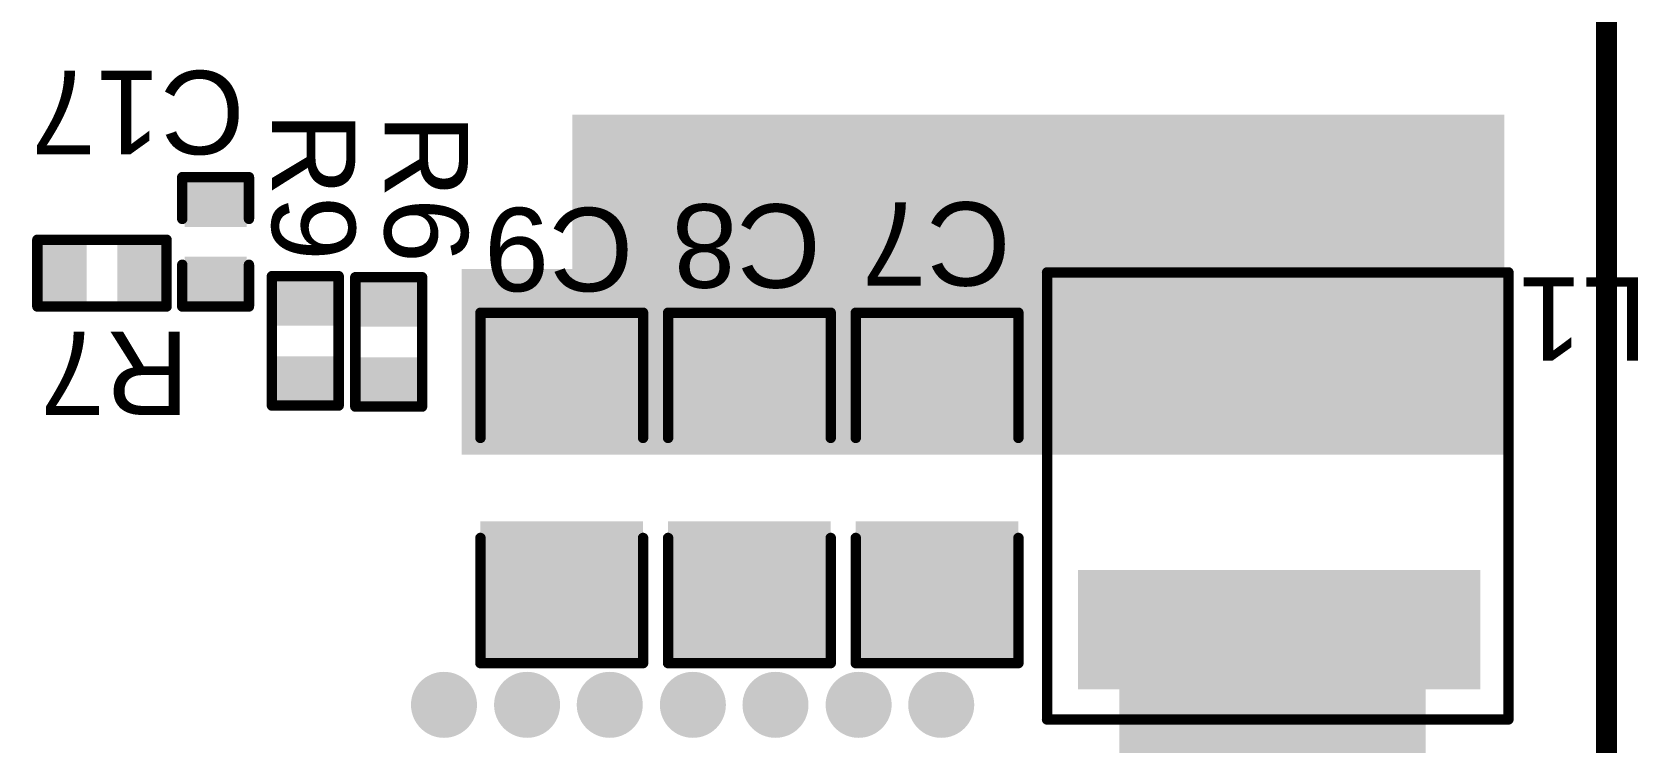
# Model space of a CAD drawing. Header units: inches. Extents: x 0 to 5376, y 0 to 5416.
# Drawn here: x 10.67 to 30.23, y 124.89 to 133.54 of the extents above; entities that cross this region are included whole.
import ezdxf

# ---------------------------------------------------------------- set-up
doc = ezdxf.new("R2010")
doc.units = ezdxf.units.IN
for name, color, linetype in [('Board Outline', 216, 'Continuous'), ('Bottom Layer', 5, 'Continuous'), ('Bottom Solder', 6, 'Continuous'), ('Layer 1', 16, 'Continuous'), ('Layer 2', 76, 'Continuous'), ('Top Layer', 1, 'Continuous'), ('Top Overlay', 2, 'Continuous'), ('Top Paste', 8, 'Continuous'), ('Top Solder', 216, 'Continuous'), ('Via Holes', 16, 'Continuous')]:
    doc.layers.add(name, color=color, linetype=linetype)
doc.styles.add('Arial', font='', dxfattribs={"height": 0.2})
doc.styles.get('Arial').set_extended_font_data('Arial')

msp = doc.modelspace()

# ---------------------------------------------------------------- hatches: boundary and pattern name
at = {"layer": 'Bottom Layer'}
msp.add_hatch(color=5, dxfattribs=at).paths.add_polyline_path([(19.863, 132.512), (19.863, 130.429), (28.55, 130.429), (28.55, 132.512)])
h = msp.add_hatch(color=5, dxfattribs=at)
edge = h.paths.add_edge_path()
edge.add_arc((20.678, 131.026), 0.3, 0, 360)
h = msp.add_hatch(color=5, dxfattribs=at)
edge = h.paths.add_edge_path()
edge.add_arc((23.882, 131.026), 0.3, 0, 360)
h = msp.add_hatch(color=5, dxfattribs=at)
edge = h.paths.add_edge_path()
edge.add_arc((24.941, 131.026), 0.3, 0, 360)
h = msp.add_hatch(color=5, dxfattribs=at)
edge = h.paths.add_edge_path()
edge.add_arc((26, 131.026), 0.3, 0, 360)
h = msp.add_hatch(color=5, dxfattribs=at)
edge = h.paths.add_edge_path()
edge.add_arc((27.059, 131.026), 0.3, 0, 360)
h = msp.add_hatch(color=5, dxfattribs=at)
edge = h.paths.add_edge_path()
edge.add_arc((28.118, 131.026), 0.3, 0, 360)
h = msp.add_hatch(color=5, dxfattribs=at)
edge = h.paths.add_edge_path()
edge.add_arc((15.685, 125.349), 0.3, 0, 360)
h = msp.add_hatch(color=5, dxfattribs=at)
edge = h.paths.add_edge_path()
edge.add_arc((16.697, 125.349), 0.3, 0, 360)
h = msp.add_hatch(color=5, dxfattribs=at)
edge = h.paths.add_edge_path()
edge.add_arc((17.704, 125.349), 0.3, 0, 360)
h = msp.add_hatch(color=5, dxfattribs=at)
edge = h.paths.add_edge_path()
edge.add_arc((18.717, 125.349), 0.3, 0, 360)
h = msp.add_hatch(color=5, dxfattribs=at)
edge = h.paths.add_edge_path()
edge.add_arc((19.723, 125.349), 0.3, 0, 360)
h = msp.add_hatch(color=5, dxfattribs=at)
edge = h.paths.add_edge_path()
edge.add_arc((20.736, 125.349), 0.3, 0, 360)
h = msp.add_hatch(color=5, dxfattribs=at)
edge = h.paths.add_edge_path()
edge.add_arc((21.742, 125.349), 0.3, 0, 360)
at = {"layer": 'Bottom Solder'}
h = msp.add_hatch(color=6, dxfattribs=at)
edge = h.paths.add_edge_path()
edge.add_arc((20.678, 131.026), 0.402, 0, 360)
h = msp.add_hatch(color=6, dxfattribs=at)
edge = h.paths.add_edge_path()
edge.add_arc((23.882, 131.026), 0.402, 0, 360)
h = msp.add_hatch(color=6, dxfattribs=at)
edge = h.paths.add_edge_path()
edge.add_arc((24.941, 131.026), 0.402, 0, 360)
h = msp.add_hatch(color=6, dxfattribs=at)
edge = h.paths.add_edge_path()
edge.add_arc((26, 131.026), 0.402, 0, 360)
h = msp.add_hatch(color=6, dxfattribs=at)
edge = h.paths.add_edge_path()
edge.add_arc((27.059, 131.026), 0.402, 0, 360)
h = msp.add_hatch(color=6, dxfattribs=at)
edge = h.paths.add_edge_path()
edge.add_arc((28.118, 131.026), 0.402, 0, 360)
h = msp.add_hatch(color=6, dxfattribs=at)
edge = h.paths.add_edge_path()
edge.add_arc((15.685, 125.349), 0.402, 0, 360)
h = msp.add_hatch(color=6, dxfattribs=at)
edge = h.paths.add_edge_path()
edge.add_arc((16.697, 125.349), 0.402, 0, 360)
h = msp.add_hatch(color=6, dxfattribs=at)
edge = h.paths.add_edge_path()
edge.add_arc((17.704, 125.349), 0.402, 0, 360)
h = msp.add_hatch(color=6, dxfattribs=at)
edge = h.paths.add_edge_path()
edge.add_arc((18.717, 125.349), 0.402, 0, 360)
h = msp.add_hatch(color=6, dxfattribs=at)
edge = h.paths.add_edge_path()
edge.add_arc((19.723, 125.349), 0.402, 0, 360)
h = msp.add_hatch(color=6, dxfattribs=at)
edge = h.paths.add_edge_path()
edge.add_arc((20.736, 125.349), 0.402, 0, 360)
h = msp.add_hatch(color=6, dxfattribs=at)
edge = h.paths.add_edge_path()
edge.add_arc((21.742, 125.349), 0.402, 0, 360)
at = {"layer": 'Layer 1'}
h = msp.add_hatch(color=16, dxfattribs=at)
edge = h.paths.add_edge_path()
edge.add_arc((20.678, 131.026), 0.3, 0, 360)
h = msp.add_hatch(color=16, dxfattribs=at)
edge = h.paths.add_edge_path()
edge.add_arc((23.882, 131.026), 0.3, 0, 360)
h = msp.add_hatch(color=16, dxfattribs=at)
edge = h.paths.add_edge_path()
edge.add_arc((24.941, 131.026), 0.3, 0, 360)
h = msp.add_hatch(color=16, dxfattribs=at)
edge = h.paths.add_edge_path()
edge.add_arc((26, 131.026), 0.3, 0, 360)
h = msp.add_hatch(color=16, dxfattribs=at)
edge = h.paths.add_edge_path()
edge.add_arc((27.059, 131.026), 0.3, 0, 360)
h = msp.add_hatch(color=16, dxfattribs=at)
edge = h.paths.add_edge_path()
edge.add_arc((28.118, 131.026), 0.3, 0, 360)
h = msp.add_hatch(color=16, dxfattribs=at)
edge = h.paths.add_edge_path()
edge.add_arc((15.685, 125.349), 0.3, 0, 360)
h = msp.add_hatch(color=16, dxfattribs=at)
edge = h.paths.add_edge_path()
edge.add_arc((16.697, 125.349), 0.3, 0, 360)
h = msp.add_hatch(color=16, dxfattribs=at)
edge = h.paths.add_edge_path()
edge.add_arc((17.704, 125.349), 0.3, 0, 360)
h = msp.add_hatch(color=16, dxfattribs=at)
edge = h.paths.add_edge_path()
edge.add_arc((18.717, 125.349), 0.3, 0, 360)
h = msp.add_hatch(color=16, dxfattribs=at)
edge = h.paths.add_edge_path()
edge.add_arc((19.723, 125.349), 0.3, 0, 360)
h = msp.add_hatch(color=16, dxfattribs=at)
edge = h.paths.add_edge_path()
edge.add_arc((20.736, 125.349), 0.3, 0, 360)
h = msp.add_hatch(color=16, dxfattribs=at)
edge = h.paths.add_edge_path()
edge.add_arc((21.742, 125.349), 0.3, 0, 360)
at = {"layer": 'Layer 2'}
h = msp.add_hatch(color=76, dxfattribs=at)
edge = h.paths.add_edge_path()
edge.add_arc((20.678, 131.026), 0.3, 0, 360)
h = msp.add_hatch(color=76, dxfattribs=at)
edge = h.paths.add_edge_path()
edge.add_arc((23.882, 131.026), 0.3, 0, 360)
h = msp.add_hatch(color=76, dxfattribs=at)
edge = h.paths.add_edge_path()
edge.add_arc((24.941, 131.026), 0.3, 0, 360)
h = msp.add_hatch(color=76, dxfattribs=at)
edge = h.paths.add_edge_path()
edge.add_arc((26, 131.026), 0.3, 0, 360)
h = msp.add_hatch(color=76, dxfattribs=at)
edge = h.paths.add_edge_path()
edge.add_arc((27.059, 131.026), 0.3, 0, 360)
h = msp.add_hatch(color=76, dxfattribs=at)
edge = h.paths.add_edge_path()
edge.add_arc((28.118, 131.026), 0.3, 0, 360)
h = msp.add_hatch(color=76, dxfattribs=at)
edge = h.paths.add_edge_path()
edge.add_arc((15.685, 125.349), 0.3, 0, 360)
h = msp.add_hatch(color=76, dxfattribs=at)
edge = h.paths.add_edge_path()
edge.add_arc((16.697, 125.349), 0.3, 0, 360)
h = msp.add_hatch(color=76, dxfattribs=at)
edge = h.paths.add_edge_path()
edge.add_arc((17.704, 125.349), 0.3, 0, 360)
h = msp.add_hatch(color=76, dxfattribs=at)
edge = h.paths.add_edge_path()
edge.add_arc((18.717, 125.349), 0.3, 0, 360)
h = msp.add_hatch(color=76, dxfattribs=at)
edge = h.paths.add_edge_path()
edge.add_arc((19.723, 125.349), 0.3, 0, 360)
h = msp.add_hatch(color=76, dxfattribs=at)
edge = h.paths.add_edge_path()
edge.add_arc((20.736, 125.349), 0.3, 0, 360)
h = msp.add_hatch(color=76, dxfattribs=at)
edge = h.paths.add_edge_path()
edge.add_arc((21.742, 125.349), 0.3, 0, 360)
at = {"layer": 'Top Layer'}
for points in [[(28.6, 132.537), (17.247, 132.537), (17.247, 128.88), (28.6, 128.88)], [(12.586, 131.686), (13.221, 131.686), (13.221, 131.229), (12.586, 131.229)], [(11.278, 130.924), (11.278, 130.289), (10.82, 130.289), (10.82, 130.924)], [(12.217, 130.924), (12.217, 130.289), (11.76, 130.289), (11.76, 130.924)], [(12.586, 130.746), (13.221, 130.746), (13.221, 130.289), (12.586, 130.289)], [(13.678, 130.48), (14.313, 130.48), (14.313, 130.023), (13.678, 130.023)], [(15.329, 130.01), (14.694, 130.01), (14.694, 130.467), (15.329, 130.467)], [(28.6, 130.658), (15.9, 130.658), (15.9, 128.397), (28.6, 128.397)], [(23.507, 128.888), (23.507, 130.138), (28.207, 130.138), (28.207, 128.888)], [(16.231, 128.499), (16.231, 130.023), (18.009, 130.023), (18.009, 128.499)], [(18.517, 128.499), (18.517, 130.023), (20.295, 130.023), (20.295, 128.499)], [(20.803, 128.499), (20.803, 130.023), (22.581, 130.023), (22.581, 128.499)], [(13.678, 129.54), (14.313, 129.54), (14.313, 129.083), (13.678, 129.083)], [(15.329, 129.07), (14.694, 129.07), (14.694, 129.527), (15.329, 129.527)], [(16.231, 125.959), (16.231, 127.483), (18.009, 127.483), (18.009, 125.959)], [(18.517, 125.959), (18.517, 127.483), (20.295, 127.483), (20.295, 125.959)], [(20.803, 125.959), (20.803, 127.483), (22.581, 127.483), (22.581, 125.959)], [(23.507, 125.638), (23.507, 126.888), (28.207, 126.888), (28.207, 125.638)], [(26.704, 120.32), (26.704, 126.797), (23.911, 126.797), (23.911, 120.32)], [(27.643, 120.32), (27.643, 126.781), (24.257, 126.781), (24.257, 120.32)]]:
    msp.add_hatch(color=1, dxfattribs=at).paths.add_polyline_path(points)
h = msp.add_hatch(color=1, dxfattribs=at)
edge = h.paths.add_edge_path()
edge.add_arc((20.678, 131.026), 0.3, 0, 360)
h = msp.add_hatch(color=1, dxfattribs=at)
edge = h.paths.add_edge_path()
edge.add_arc((23.882, 131.026), 0.3, 0, 360)
h = msp.add_hatch(color=1, dxfattribs=at)
edge = h.paths.add_edge_path()
edge.add_arc((24.941, 131.026), 0.3, 0, 360)
h = msp.add_hatch(color=1, dxfattribs=at)
edge = h.paths.add_edge_path()
edge.add_arc((26, 131.026), 0.3, 0, 360)
h = msp.add_hatch(color=1, dxfattribs=at)
edge = h.paths.add_edge_path()
edge.add_arc((27.059, 131.026), 0.3, 0, 360)
h = msp.add_hatch(color=1, dxfattribs=at)
edge = h.paths.add_edge_path()
edge.add_arc((28.118, 131.026), 0.3, 0, 360)
h = msp.add_hatch(color=1, dxfattribs=at)
edge = h.paths.add_edge_path()
edge.add_arc((15.685, 125.349), 0.3, 0, 360)
h = msp.add_hatch(color=1, dxfattribs=at)
edge = h.paths.add_edge_path()
edge.add_arc((16.697, 125.349), 0.3, 0, 360)
h = msp.add_hatch(color=1, dxfattribs=at)
edge = h.paths.add_edge_path()
edge.add_arc((17.704, 125.349), 0.3, 0, 360)
h = msp.add_hatch(color=1, dxfattribs=at)
edge = h.paths.add_edge_path()
edge.add_arc((18.717, 125.349), 0.3, 0, 360)
h = msp.add_hatch(color=1, dxfattribs=at)
edge = h.paths.add_edge_path()
edge.add_arc((19.723, 125.349), 0.3, 0, 360)
h = msp.add_hatch(color=1, dxfattribs=at)
edge = h.paths.add_edge_path()
edge.add_arc((20.736, 125.349), 0.3, 0, 360)
h = msp.add_hatch(color=1, dxfattribs=at)
edge = h.paths.add_edge_path()
edge.add_arc((21.742, 125.349), 0.3, 0, 360)
at = {"layer": 'Top Paste'}
for points in [[(12.586, 131.686), (13.221, 131.686), (13.221, 131.229), (12.586, 131.229)], [(11.278, 130.924), (11.278, 130.289), (10.82, 130.289), (10.82, 130.924)], [(12.217, 130.924), (12.217, 130.289), (11.76, 130.289), (11.76, 130.924)], [(12.586, 130.746), (13.221, 130.746), (13.221, 130.289), (12.586, 130.289)], [(13.678, 130.48), (14.313, 130.48), (14.313, 130.023), (13.678, 130.023)], [(15.329, 130.01), (14.694, 130.01), (14.694, 130.467), (15.329, 130.467)], [(23.507, 128.888), (23.507, 130.138), (28.207, 130.138), (28.207, 128.888)], [(16.231, 128.499), (16.231, 130.023), (18.009, 130.023), (18.009, 128.499)], [(18.517, 128.499), (18.517, 130.023), (20.295, 130.023), (20.295, 128.499)], [(20.803, 128.499), (20.803, 130.023), (22.581, 130.023), (22.581, 128.499)], [(13.678, 129.54), (14.313, 129.54), (14.313, 129.083), (13.678, 129.083)], [(15.329, 129.07), (14.694, 129.07), (14.694, 129.527), (15.329, 129.527)], [(16.231, 125.959), (16.231, 127.483), (18.009, 127.483), (18.009, 125.959)], [(18.517, 125.959), (18.517, 127.483), (20.295, 127.483), (20.295, 125.959)], [(20.803, 125.959), (20.803, 127.483), (22.581, 127.483), (22.581, 125.959)], [(23.507, 125.638), (23.507, 126.888), (28.207, 126.888), (28.207, 125.638)]]:
    msp.add_hatch(color=8, dxfattribs=at).paths.add_polyline_path(points)
at = {"layer": 'Top Solder'}
for points in [[(12.526, 131.746), (13.281, 131.746), (13.281, 131.169), (12.526, 131.169)], [(11.333, 130.979), (11.333, 130.234), (10.765, 130.234), (10.765, 130.979)], [(12.272, 130.979), (12.272, 130.234), (11.705, 130.234), (11.705, 130.979)], [(12.526, 130.806), (13.281, 130.806), (13.281, 130.229), (12.526, 130.229)], [(13.623, 130.535), (14.368, 130.535), (14.368, 129.968), (13.623, 129.968)], [(15.384, 129.955), (14.639, 129.955), (14.639, 130.522), (15.384, 130.522)], [(16.129, 128.397), (16.129, 130.124), (18.11, 130.124), (18.11, 128.397)], [(18.415, 128.397), (18.415, 130.124), (20.396, 130.124), (20.396, 128.397)], [(20.701, 128.397), (20.701, 130.124), (22.682, 130.124), (22.682, 128.397)], [(23.406, 128.787), (23.406, 130.24), (28.309, 130.24), (28.309, 128.787)], [(13.623, 129.595), (14.368, 129.595), (14.368, 129.028), (13.623, 129.028)], [(15.384, 129.015), (14.639, 129.015), (14.639, 129.582), (15.384, 129.582)], [(16.129, 125.857), (16.129, 127.584), (18.11, 127.584), (18.11, 125.857)], [(18.415, 125.857), (18.415, 127.584), (20.396, 127.584), (20.396, 125.857)], [(20.701, 125.857), (20.701, 127.584), (22.682, 127.584), (22.682, 125.857)], [(23.406, 125.537), (23.406, 126.99), (28.309, 126.99), (28.309, 125.537)]]:
    msp.add_hatch(color=216, dxfattribs=at).paths.add_polyline_path(points)
h = msp.add_hatch(color=216, dxfattribs=at)
edge = h.paths.add_edge_path()
edge.add_arc((20.678, 131.026), 0.402, 0, 360)
h = msp.add_hatch(color=216, dxfattribs=at)
edge = h.paths.add_edge_path()
edge.add_arc((23.882, 131.026), 0.402, 0, 360)
h = msp.add_hatch(color=216, dxfattribs=at)
edge = h.paths.add_edge_path()
edge.add_arc((24.941, 131.026), 0.402, 0, 360)
h = msp.add_hatch(color=216, dxfattribs=at)
edge = h.paths.add_edge_path()
edge.add_arc((26, 131.026), 0.402, 0, 360)
h = msp.add_hatch(color=216, dxfattribs=at)
edge = h.paths.add_edge_path()
edge.add_arc((27.059, 131.026), 0.402, 0, 360)
h = msp.add_hatch(color=216, dxfattribs=at)
edge = h.paths.add_edge_path()
edge.add_arc((28.118, 131.026), 0.402, 0, 360)
h = msp.add_hatch(color=216, dxfattribs=at)
edge = h.paths.add_edge_path()
edge.add_arc((15.685, 125.349), 0.402, 0, 360)
h = msp.add_hatch(color=216, dxfattribs=at)
edge = h.paths.add_edge_path()
edge.add_arc((16.697, 125.349), 0.402, 0, 360)
h = msp.add_hatch(color=216, dxfattribs=at)
edge = h.paths.add_edge_path()
edge.add_arc((17.704, 125.349), 0.402, 0, 360)
h = msp.add_hatch(color=216, dxfattribs=at)
edge = h.paths.add_edge_path()
edge.add_arc((18.717, 125.349), 0.402, 0, 360)
h = msp.add_hatch(color=216, dxfattribs=at)
edge = h.paths.add_edge_path()
edge.add_arc((19.723, 125.349), 0.402, 0, 360)
h = msp.add_hatch(color=216, dxfattribs=at)
edge = h.paths.add_edge_path()
edge.add_arc((20.736, 125.349), 0.402, 0, 360)
h = msp.add_hatch(color=216, dxfattribs=at)
edge = h.paths.add_edge_path()
edge.add_arc((21.742, 125.349), 0.402, 0, 360)
at = {"layer": 'Via Holes'}
h = msp.add_hatch(color=7, dxfattribs=at)
edge = h.paths.add_edge_path()
edge.add_arc((20.678, 131.026), 0.15, 0, 360)
h = msp.add_hatch(color=7, dxfattribs=at)
edge = h.paths.add_edge_path()
edge.add_arc((23.882, 131.026), 0.15, 0, 360)
h = msp.add_hatch(color=7, dxfattribs=at)
edge = h.paths.add_edge_path()
edge.add_arc((24.941, 131.026), 0.15, 0, 360)
h = msp.add_hatch(color=7, dxfattribs=at)
edge = h.paths.add_edge_path()
edge.add_arc((26, 131.026), 0.15, 0, 360)
h = msp.add_hatch(color=7, dxfattribs=at)
edge = h.paths.add_edge_path()
edge.add_arc((27.059, 131.026), 0.15, 0, 360)
h = msp.add_hatch(color=7, dxfattribs=at)
edge = h.paths.add_edge_path()
edge.add_arc((28.118, 131.026), 0.15, 0, 360)
h = msp.add_hatch(color=7, dxfattribs=at)
edge = h.paths.add_edge_path()
edge.add_arc((15.685, 125.349), 0.15, 0, 360)
h = msp.add_hatch(color=7, dxfattribs=at)
edge = h.paths.add_edge_path()
edge.add_arc((16.697, 125.349), 0.15, 0, 360)
h = msp.add_hatch(color=7, dxfattribs=at)
edge = h.paths.add_edge_path()
edge.add_arc((17.704, 125.349), 0.15, 0, 360)
h = msp.add_hatch(color=7, dxfattribs=at)
edge = h.paths.add_edge_path()
edge.add_arc((18.717, 125.349), 0.15, 0, 360)
h = msp.add_hatch(color=7, dxfattribs=at)
edge = h.paths.add_edge_path()
edge.add_arc((19.723, 125.349), 0.15, 0, 360)
h = msp.add_hatch(color=7, dxfattribs=at)
edge = h.paths.add_edge_path()
edge.add_arc((20.736, 125.349), 0.15, 0, 360)
h = msp.add_hatch(color=7, dxfattribs=at)
edge = h.paths.add_edge_path()
edge.add_arc((21.742, 125.349), 0.15, 0, 360)

# ---------------------------------------------------------------- linework, layer by layer
at = {"layer": 'Board Outline', "const_width": 0.254}
msp.add_lwpolyline([(29.845, 0), (29.845, 159.131)], dxfattribs=at)
at = {"layer": 'Top Overlay'}
for points, const_width in [([(12.497, 131.775), (13.31, 131.775)], 0.127), ([(12.497, 131.267), (12.497, 131.775)], 0.127), ([(13.31, 131.267), (13.31, 131.775)], 0.127), ([(10.732, 130.2), (10.732, 131.013)], 0.127), ([(10.732, 131.013), (12.306, 131.013)], 0.127), ([(12.306, 130.2), (12.306, 131.013)], 0.127), ([(10.706, 131.039), (12.332, 131.039)], 0.00323), ([(12.497, 130.2), (12.497, 130.708)], 0.127), ([(13.31, 130.2), (13.31, 130.708)], 0.127), ([(23.031, 125.171), (23.031, 130.615)], 0.127), ([(23.031, 130.615), (28.651, 130.615)], 0.127), ([(28.651, 125.171), (28.651, 130.615)], 0.127), ([(13.589, 130.569), (14.402, 130.569)], 0.127), ([(13.589, 128.994), (13.589, 130.569)], 0.127), ([(13.564, 128.969), (13.564, 130.594)], 0.00323), ([(14.402, 128.994), (14.402, 130.569)], 0.127), ([(14.605, 128.981), (14.605, 130.556)], 0.127), ([(14.605, 130.556), (15.418, 130.556)], 0.127), ([(15.418, 128.981), (15.418, 130.556)], 0.127), ([(15.443, 128.956), (15.443, 130.581)], 0.00323), ([(10.732, 130.2), (12.306, 130.2)], 0.127), ([(12.497, 130.2), (13.31, 130.2)], 0.127), ([(16.129, 128.6), (16.129, 130.124)], 0.127), ([(16.129, 130.124), (18.11, 130.124)], 0.127), ([(18.11, 128.6), (18.11, 130.124)], 0.127), ([(18.415, 128.6), (18.415, 130.124)], 0.127), ([(18.415, 130.124), (20.396, 130.124)], 0.127), ([(20.396, 128.6), (20.396, 130.124)], 0.127), ([(20.701, 128.6), (20.701, 130.124)], 0.127), ([(20.701, 130.124), (22.682, 130.124)], 0.127), ([(22.682, 128.6), (22.682, 130.124)], 0.127), ([(13.589, 128.994), (14.402, 128.994)], 0.127), ([(14.605, 128.981), (15.418, 128.981)], 0.127), ([(16.129, 125.857), (16.129, 127.381)], 0.127), ([(18.11, 125.857), (18.11, 127.381)], 0.127), ([(18.415, 125.857), (18.415, 127.381)], 0.127), ([(20.396, 125.857), (20.396, 127.381)], 0.127), ([(20.701, 125.857), (20.701, 127.381)], 0.127), ([(22.682, 125.857), (22.682, 127.381)], 0.127), ([(16.129, 125.857), (18.11, 125.857)], 0.127), ([(18.415, 125.857), (20.396, 125.857)], 0.127), ([(20.701, 125.857), (22.682, 125.857)], 0.127), ([(23.031, 125.171), (28.651, 125.171)], 0.127)]:
    msp.add_lwpolyline(points, dxfattribs=dict(at, const_width=const_width))
for points, const_width in [([(12.465, 131.775, 1), (12.529, 131.775, 1)], 0.0635), ([(12.465, 131.775, 1), (12.529, 131.775, 1)], 0.0635), ([(13.278, 131.775, 1), (13.341, 131.775, 1)], 0.0635), ([(13.278, 131.775, 1), (13.341, 131.775, 1)], 0.0635), ([(12.465, 131.267, 1), (12.529, 131.267, 1)], 0.0635), ([(13.278, 131.267, 1), (13.341, 131.267, 1)], 0.0635), ([(10.7, 131.013, 1), (10.763, 131.013, 1)], 0.0635), ([(10.7, 131.013, 1), (10.763, 131.013, 1)], 0.0635), ([(12.275, 131.013, 1), (12.338, 131.013, 1)], 0.0635), ([(12.275, 131.013, 1), (12.338, 131.013, 1)], 0.0635), ([(10.705, 131.039, 1), (10.707, 131.039, 1)], 0.00161), ([(12.331, 131.039, 1), (12.333, 131.039, 1)], 0.00161), ([(12.465, 130.708, 1), (12.529, 130.708, 1)], 0.0635), ([(13.278, 130.708, 1), (13.341, 130.708, 1)], 0.0635), ([(22.999, 130.615, 1), (23.063, 130.615, 1)], 0.0635), ([(22.999, 130.615, 1), (23.063, 130.615, 1)], 0.0635), ([(28.619, 130.615, 1), (28.683, 130.615, 1)], 0.0635), ([(28.619, 130.615, 1), (28.683, 130.615, 1)], 0.0635), ([(13.557, 130.569, 1), (13.621, 130.569, 1)], 0.0635), ([(13.557, 130.569, 1), (13.621, 130.569, 1)], 0.0635), ([(13.563, 130.594, 1), (13.564, 130.594, 1)], 0.00161), ([(14.37, 130.569, 1), (14.434, 130.569, 1)], 0.0635), ([(14.37, 130.569, 1), (14.434, 130.569, 1)], 0.0635), ([(14.573, 130.556, 1), (14.637, 130.556, 1)], 0.0635), ([(14.573, 130.556, 1), (14.637, 130.556, 1)], 0.0635), ([(15.386, 130.556, 1), (15.45, 130.556, 1)], 0.0635), ([(15.386, 130.556, 1), (15.45, 130.556, 1)], 0.0635), ([(15.442, 130.581, 1), (15.444, 130.581, 1)], 0.00161), ([(10.7, 130.2, 1), (10.763, 130.2, 1)], 0.0635), ([(10.7, 130.2, 1), (10.763, 130.2, 1)], 0.0635), ([(12.275, 130.2, 1), (12.338, 130.2, 1)], 0.0635), ([(12.275, 130.2, 1), (12.338, 130.2, 1)], 0.0635), ([(12.465, 130.2, 1), (12.529, 130.2, 1)], 0.0635), ([(12.465, 130.2, 1), (12.529, 130.2, 1)], 0.0635), ([(13.278, 130.2, 1), (13.341, 130.2, 1)], 0.0635), ([(13.278, 130.2, 1), (13.341, 130.2, 1)], 0.0635), ([(16.097, 130.124, 1), (16.161, 130.124, 1)], 0.0635), ([(16.097, 130.124, 1), (16.161, 130.124, 1)], 0.0635), ([(18.078, 130.124, 1), (18.142, 130.124, 1)], 0.0635), ([(18.078, 130.124, 1), (18.142, 130.124, 1)], 0.0635), ([(18.383, 130.124, 1), (18.447, 130.124, 1)], 0.0635), ([(18.383, 130.124, 1), (18.447, 130.124, 1)], 0.0635), ([(20.364, 130.124, 1), (20.428, 130.124, 1)], 0.0635), ([(20.364, 130.124, 1), (20.428, 130.124, 1)], 0.0635), ([(20.669, 130.124, 1), (20.733, 130.124, 1)], 0.0635), ([(20.669, 130.124, 1), (20.733, 130.124, 1)], 0.0635), ([(22.65, 130.124, 1), (22.714, 130.124, 1)], 0.0635), ([(22.65, 130.124, 1), (22.714, 130.124, 1)], 0.0635), ([(13.557, 128.994, 1), (13.621, 128.994, 1)], 0.0635), ([(13.557, 128.994, 1), (13.621, 128.994, 1)], 0.0635), ([(13.563, 128.969, 1), (13.564, 128.969, 1)], 0.00161), ([(14.37, 128.994, 1), (14.434, 128.994, 1)], 0.0635), ([(14.37, 128.994, 1), (14.434, 128.994, 1)], 0.0635), ([(14.573, 128.981, 1), (14.637, 128.981, 1)], 0.0635), ([(14.573, 128.981, 1), (14.637, 128.981, 1)], 0.0635), ([(15.386, 128.981, 1), (15.45, 128.981, 1)], 0.0635), ([(15.386, 128.981, 1), (15.45, 128.981, 1)], 0.0635), ([(15.442, 128.956, 1), (15.444, 128.956, 1)], 0.00161), ([(16.097, 128.6, 1), (16.161, 128.6, 1)], 0.0635), ([(18.078, 128.6, 1), (18.142, 128.6, 1)], 0.0635), ([(18.383, 128.6, 1), (18.447, 128.6, 1)], 0.0635), ([(20.364, 128.6, 1), (20.428, 128.6, 1)], 0.0635), ([(20.669, 128.6, 1), (20.733, 128.6, 1)], 0.0635), ([(22.65, 128.6, 1), (22.714, 128.6, 1)], 0.0635), ([(16.097, 127.381, 1), (16.161, 127.381, 1)], 0.0635), ([(18.078, 127.381, 1), (18.142, 127.381, 1)], 0.0635), ([(18.383, 127.381, 1), (18.447, 127.381, 1)], 0.0635), ([(20.364, 127.381, 1), (20.428, 127.381, 1)], 0.0635), ([(20.669, 127.381, 1), (20.733, 127.381, 1)], 0.0635), ([(22.65, 127.381, 1), (22.714, 127.381, 1)], 0.0635), ([(16.097, 125.857, 1), (16.161, 125.857, 1)], 0.0635), ([(16.097, 125.857, 1), (16.161, 125.857, 1)], 0.0635), ([(18.078, 125.857, 1), (18.142, 125.857, 1)], 0.0635), ([(18.078, 125.857, 1), (18.142, 125.857, 1)], 0.0635), ([(18.383, 125.857, 1), (18.447, 125.857, 1)], 0.0635), ([(18.383, 125.857, 1), (18.447, 125.857, 1)], 0.0635), ([(20.364, 125.857, 1), (20.428, 125.857, 1)], 0.0635), ([(20.364, 125.857, 1), (20.428, 125.857, 1)], 0.0635), ([(20.669, 125.857, 1), (20.733, 125.857, 1)], 0.0635), ([(20.669, 125.857, 1), (20.733, 125.857, 1)], 0.0635), ([(22.65, 125.857, 1), (22.714, 125.857, 1)], 0.0635), ([(22.65, 125.857, 1), (22.714, 125.857, 1)], 0.0635), ([(22.999, 125.171, 1), (23.063, 125.171, 1)], 0.0635), ([(22.999, 125.171, 1), (23.063, 125.171, 1)], 0.0635), ([(28.619, 125.171, 1), (28.683, 125.171, 1)], 0.0635), ([(28.619, 125.171, 1), (28.683, 125.171, 1)], 0.0635)]:
    msp.add_lwpolyline(points, format="xyb", close=True, dxfattribs=dict(at, const_width=const_width))

# ---------------------------------------------------------------- texts
at = {"layer": 'Top Overlay', "style": 'Arial'}
for s, rotation, p in [('C17', 180, (13.258, 133.07)), ('R9', 270, (13.589, 132.571)), ('R6', 270, (14.961, 132.545)), ('C8', 180, (20.277, 131.445)), ('C7', 180, (22.589, 131.47)), ('C9', 180, (17.993, 131.402)), ('L1', 180, (30.344, 130.556)), ('R7', 180, (12.581, 129.895))]:
    msp.add_text(s, height=1.016, rotation=rotation, dxfattribs=at).set_placement(p)

doc.saveas('drawing.dxf')
